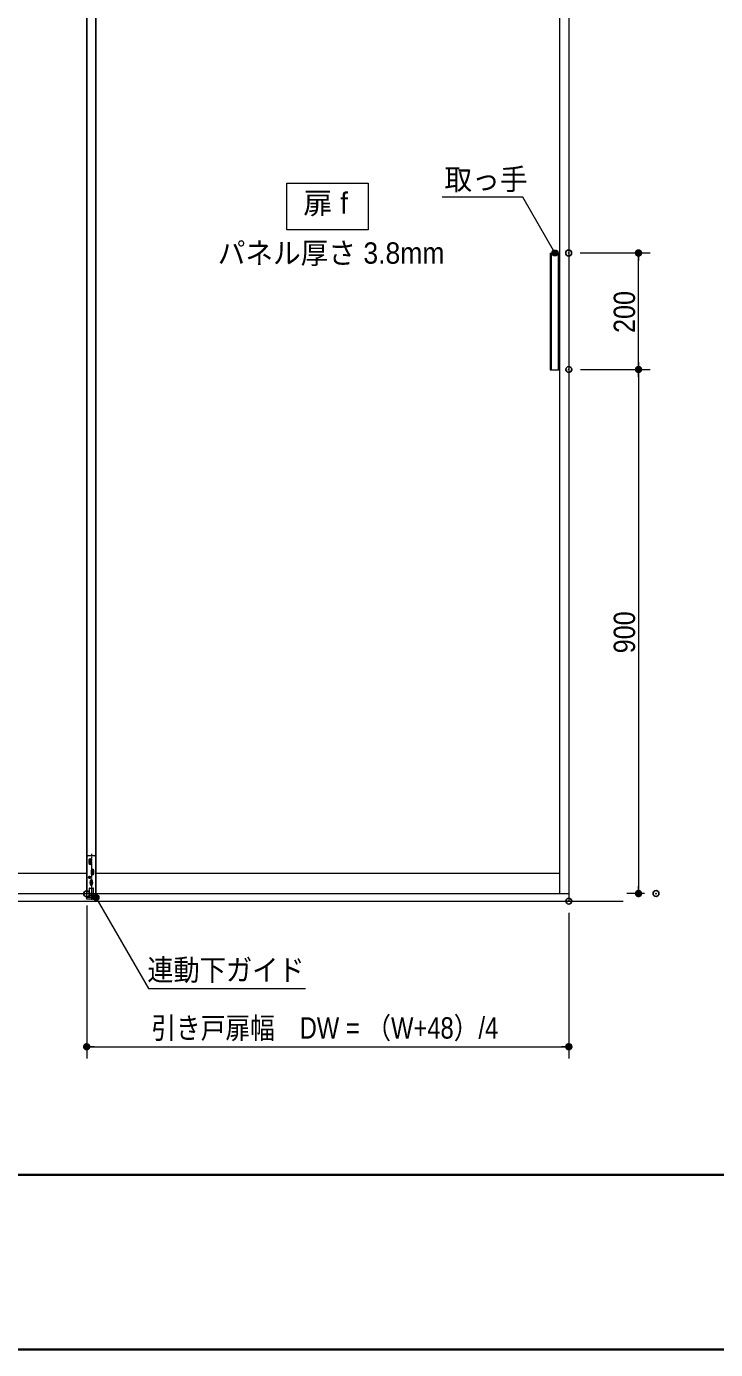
# Model space of a CAD drawing. Units: millimetres, scale not verified. Extents: x -6062 to 6062, y -3045 to 3045.
# Drawn here: x -2367 to -1183, y -2770 to -498 of the extents above; entities that cross this region are included whole.
import ezdxf
from ezdxf.enums import TextEntityAlignment as Align

# ---------------------------------------------------------------- set-up
doc = ezdxf.new("R2010")
doc.units = ezdxf.units.MM
doc.header["$LTSCALE"] = 20
doc.header["$PDMODE"] = 32
doc.header["$PDSIZE"] = 10
doc.linetypes.add('USER1', pattern=[2.91, 1.76, -0.4, 0.35, -0.4])
for name, color, linetype, lineweight in [('0-0_3一般', 7, 'Continuous', 15), ('0-2_0', 7, 'Continuous', 25), ('0-4_2寸法-1', 7, 'Continuous', 15), ('0-5_2寸法-3', 7, 'Continuous', 15), ('0-6_1図面枠', 7, 'Continuous', 15)]:
    doc.layers.add(name, color=color, linetype=linetype, lineweight=lineweight)
doc.layers.add('0-3_Defpoints', color=7, linetype='Continuous')
doc.styles.add('ＭＳ Ｐゴシック', font='')
doc.styles.get('ＭＳ Ｐゴシック').set_extended_font_data('MS PGothic')

# ---------------------------------------------------------------- blocks, each defined once
blk = doc.blocks.new('_Dot')
at = {"layer": '0-2_0'}
blk.add_line((-10, 0), (-20, 0), dxfattribs=at)
for points in [[(0, 0), (-10, 0), (-9.92, 1.25)], [(0, 0), (-9.92, -1.25), (-10, 0)], [(0, 0), (-9.92, 1.25), (-9.69, 2.49)], [(0, 0), (-9.69, -2.49), (-9.92, -1.25)], [(0, 0), (-9.69, 2.49), (-9.3, 3.68)], [(0, 0), (-9.3, -3.68), (-9.69, -2.49)], [(0, 0), (-9.3, 3.68), (-8.76, 4.82)], [(0, 0), (-8.76, -4.82), (-9.3, -3.68)], [(0, 0), (-8.76, 4.82), (-8.09, 5.88)], [(0, 0), (-8.09, -5.88), (-8.76, -4.82)], [(0, 0), (-8.09, 5.88), (-7.29, 6.85)], [(0, 0), (-7.29, -6.85), (-8.09, -5.88)], [(0, 0), (-7.29, 6.85), (-6.37, 7.71)], [(0, 0), (-6.37, -7.71), (-7.29, -6.85)], [(0, 0), (-6.37, 7.71), (-5.36, 8.44)], [(0, 0), (-5.36, -8.44), (-6.37, -7.71)], [(0, 0), (-5.36, 8.44), (-4.26, 9.05)], [(0, 0), (-4.26, -9.05), (-5.36, -8.44)], [(0, 0), (-4.26, 9.05), (-3.09, 9.51)], [(0, 0), (-3.09, -9.51), (-4.26, -9.05)], [(0, 0), (-3.09, 9.51), (-1.87, 9.82)], [(0, 0), (-1.87, -9.82), (-3.09, -9.51)], [(0, 0), (-1.87, 9.82), (-0.63, 9.98)], [(0, 0), (-0.63, -9.98), (-1.87, -9.82)], [(0, 0), (-0.63, 9.98), (0.63, 9.98)], [(0, 0), (0.63, -9.98), (-0.63, -9.98)], [(0, 0), (0.63, 9.98), (1.87, 9.82)], [(0, 0), (1.87, 9.82), (3.09, 9.51)], [(0, 0), (3.09, 9.51), (4.26, 9.05)], [(0, 0), (4.26, 9.05), (5.36, 8.44)], [(0, 0), (5.36, 8.44), (6.37, 7.71)], [(0, 0), (6.37, 7.71), (7.29, 6.85)], [(0, 0), (7.29, 6.85), (8.09, 5.88)], [(0, 0), (8.09, 5.88), (8.76, 4.82)], [(0, 0), (8.76, 4.82), (9.3, 3.68)], [(0, 0), (9.3, 3.68), (9.69, 2.49)], [(0, 0), (9.69, 2.49), (9.92, 1.25)], [(0, 0), (9.92, 1.25), (10, 0)], [(0, 0), (1.87, -9.82), (0.63, -9.98)], [(0, 0), (3.09, -9.51), (1.87, -9.82)], [(0, 0), (4.26, -9.05), (3.09, -9.51)], [(0, 0), (5.36, -8.44), (4.26, -9.05)], [(0, 0), (6.37, -7.71), (5.36, -8.44)], [(0, 0), (7.29, -6.85), (6.37, -7.71)], [(0, 0), (8.09, -5.88), (7.29, -6.85)], [(0, 0), (8.76, -4.82), (8.09, -5.88)], [(0, 0), (9.3, -3.68), (8.76, -4.82)], [(0, 0), (9.69, -2.49), (9.3, -3.68)], [(0, 0), (9.92, -1.25), (9.69, -2.49)], [(0, 0), (10, 0), (9.92, -1.25)]]:
    blk.add_solid(points, dxfattribs=at)
blk = doc.blocks.new('グループ-18')
at = {"layer": '0-0_3一般'}
for p, q in [((7040, 8000), (7040, -40000)), ((-9520, -39750), (-9520, 7140)), ((-9520, 7140), (-9520, -39750)), ((-9200, -39750), (-9200, 7140)), ((-9200, 7140), (-9200, -39750)), ((6720, 7140), (6720, -39750)), ((7040, 7140), (7040, -39750)), ((6402, -17750), (6722, -17750)), ((6402, -17750), (6402, -21750)), ((6442, -21750), (6442, -17750)), ((6682, -21750), (6682, -17750)), ((6722, -21750), (6722, -17750)), ((6402, -21750), (6722, -21750)), ((-9520, -39932.4), (-9520, -38492.4)), ((-9460, -38432.4), (-9260, -38432.4)), ((-9445, -38592.4), (-9445, -38692.4)), ((-9355, -38692.4), (-9355, -38592.4)), ((-9200, -38492.4), (-9200, -39934.4)), ((-25440, -39040), (-9520, -39040)), ((-9365, -38952.4), (-9365, -39052.4)), ((-9275, -39052.4), (-9275, -38952.4)), ((-9200, -39040), (6720, -39040)), ((-9405, -39312.4), (-9405, -39412.4)), ((-9315, -39412.4), (-9315, -39312.4)), ((-9200, -39750), (-25760, -39750)), ((7040, -39750), (-9520, -39750)), ((-9420, -39874.4), (-9520, -39874.4)), ((-9200, -39932.4), (-9520, -39932.4)), ((-9435, -39562.4), (-9435, -39802.4)), ((-9285, -39802.4), (-9435, -39802.4)), ((-9430, -39802.4), (-9430, -39874.4)), ((-9430, -39802.4), (-9290, -39802.4)), ((-9290, -39874.4), (-9430, -39874.4)), ((-9425, -39552.4), (-9295, -39552.4)), ((-9300, -39874.4), (-9296, -39874.4)), ((-9200, -39874.4), (-9300, -39874.4)), ((-9290, -39802.4), (-9290, -39874.4)), ((-9285, -39802.4), (-9285, -39562.4)), ((-59936.5, -40000), (8903.5, -40000))]:
    blk.add_line(p, q, dxfattribs=at)
at = {"layer": '0-0_3一般', "linetype": 'USER1'}
for p, q in [((-9350.5, -38592.4), (-9449.5, -38592.4)), ((-9400, -38542.9), (-9400, -38641.9)), ((-9360, -38371.7), (-9360, -39958.4)), ((-9460.5, -38642.4), (-9339.5, -38642.4)), ((-9350.5, -38692.4), (-9449.5, -38692.4)), ((-9400, -38642.9), (-9400, -38741.9)), ((-9380.5, -39002.4), (-9259.5, -39002.4)), ((-9270.5, -38952.4), (-9369.5, -38952.4)), ((-9270.5, -39052.4), (-9369.5, -39052.4)), ((-9320, -38902.9), (-9320, -39001.9)), ((-9320, -39002.9), (-9320, -39101.9)), ((-9373.8, -39182.4), (-9466.2, -39182.4)), ((-9420.5, -39362.4), (-9299.5, -39362.4)), ((-9420, -39136.2), (-9420, -39228.6)), ((-9310.5, -39312.4), (-9409.5, -39312.4)), ((-9310.5, -39412.4), (-9409.5, -39412.4)), ((-9360, -39262.9), (-9360, -39361.9)), ((-9360, -39362.9), (-9360, -39461.9))]:
    blk.add_line(p, q, dxfattribs=at)
at = {"layer": '0-0_3一般'}
blk.add_lwpolyline([(-9296, -39874.4), (-9424, -39874.4), (-9420, -39874.4)], dxfattribs=at)
blk.add_circle((-9420, -39182.4), 42, dxfattribs=at)
for centre, radius, start, end in [((-9460, -38492.4), 60, 90, 180), ((-9400, -38592.4), 45, 0, 180), ((-9260, -38492.4), 60, 0, 90), ((-9400, -38692.4), 45, 180, 0), ((-9320, -38952.4), 45, 0, 180), ((-9320, -39052.4), 45, 180, 0), ((-9360, -39312.4), 45, 0, 180), ((-9360, -39412.4), 45, 180, 0), ((-9425, -39562.4), 10, 90, 180), ((-9295, -39562.4), 10, 0, 90)]:
    blk.add_arc(centre, radius, start, end, dxfattribs=at)
blk = doc.blocks.new('グループ-22')
at = {"layer": '0-6_1図面枠', "lineweight": 35}
blk.add_line((-80000, -49400), (80000, -49400), dxfattribs=at)
blk.add_lwpolyline([(-80000, 55400), (80000, 55400), (80000, -55400), (-80000, -55400)], close=True, dxfattribs=at)
blk = doc.blocks.new('図面枠')
at = {"layer": '0-6_1図面枠'}
blk.add_blockref('グループ-22', (0, 0), dxfattribs=at)

msp = doc.modelspace()

# ---------------------------------------------------------------- hatches: boundary and pattern name
at = {"layer": '0-5_2寸法-3'}
for points in [[(-1454.19, -887, 1), (-1464.21, -887, 1)], [(-2242.49, -1993.72, 1), (-2252.51, -1993.72, 1)]]:
    msp.add_hatch(color=256, dxfattribs=at).paths.add_polyline_path(points)

# ---------------------------------------------------------------- linework, layer by layer
at = {"layer": '0-3_Defpoints'}
for p in [(-1435.7, -887), (-1315.7, -887), (-1435.5, -1087), (-2263.5, -1987.5), (-1435.5, -2000), (-1315.7, -1987), (-1285.7, -1987), (-1435.5, -2250)]:
    msp.add_point(p, dxfattribs=at)
at = {"layer": '0-4_2寸法-1'}
for p, q in [((-1415.7, -887), (-1295.7, -887)), ((-1315.7, -1074.29), (-1315.7, -899.71)), ((-1415.5, -1087), (-1295.7, -1087)), ((-1415.5, -1087), (-1295.7, -1087)), ((-1315.7, -1099.71), (-1315.7, -1974.29)), ((-1305.7, -1987), (-1335.7, -1987)), ((-2263.5, -2007.5), (-2263.5, -2270)), ((-1435.5, -2020), (-1435.5, -2270)), ((-2250.79, -2250), (-1448.21, -2250))]:
    msp.add_line(p, q, dxfattribs=at)
at = {"layer": '0-5_2寸法-3'}
msp.add_lwpolyline([(-1779.97, -847), (-1919.97, -847), (-1919.97, -767), (-1779.97, -767)], close=True, dxfattribs=at)
for points in [[(-1459.2, -887), (-1514.44, -791.33), (-1652.96, -791.33)], [(-2247.5, -1993.72), (-2157.27, -2150), (-1887.95, -2150)]]:
    msp.add_lwpolyline(points, dxfattribs=at)
for centre in [(-1459.2, -887), (-2247.5, -1993.72)]:
    msp.add_circle(centre, 5.01, dxfattribs=at)

# ---------------------------------------------------------------- block references
at = {"layer": '0-0_3一般', "xscale": 0.05, "yscale": 0.05}
msp.add_blockref('グループ-18', (-1787.5, 0), dxfattribs=at)
at = {"layer": '0-4_2寸法-1', "xscale": 0.6356201, "yscale": 0.6356201}
for p, rotation in [((-1315.7, -887), 90), ((-1315.7, -1087), 270), ((-1315.7, -1087), 90), ((-1315.7, -1987), 270), ((-2263.5, -2250), 180)]:
    msp.add_blockref('_Dot', p, dxfattribs=dict(at, rotation=rotation))
msp.add_blockref('_Dot', (-1435.5, -2250), dxfattribs=at)
at = {"layer": '0-6_1図面枠', "xscale": 0.05, "yscale": 0.05}
msp.add_blockref('図面枠', (-1787.5, 0), dxfattribs=at)

# ---------------------------------------------------------------- texts
at = {"layer": '0-4_2寸法-1', "style": 'ＭＳ Ｐゴシック', "width": 0.9}
for s, p in [('200', (-1310.74, -1024.28)), ('900', (-1310.74, -1574.38))]:
    msp.add_text(s, height=36.66, rotation=90, dxfattribs=at).set_placement(p, align=Align.BOTTOM_LEFT)
at = {"layer": '0-4_2寸法-1', "style": 'ＭＳ Ｐゴシック', "width": 0.85}
msp.add_text('引き戸扉幅\u3000DW = （W+48）/4', height=36.66, dxfattribs=at).set_placement((-2152.68, -2247.07), align=Align.BOTTOM_LEFT)
at = {"layer": '0-5_2寸法-3', "style": 'ＭＳ Ｐゴシック'}
for s, height, width, p in [('取っ手', 36.69, 0.95, (-1649.1, -789.73)), ('パネル厚さ 3.8mm', 36.66, 0.95, (-2038.45, -916.38)), ('連動下ガイド', 36.66, 0.9, (-2159.37, -2147.46))]:
    msp.add_text(s, height=height, dxfattribs=dict(at, width=width)).set_placement(p, align=Align.BOTTOM_LEFT)
msp.add_text('扉 f', height=36.66, dxfattribs=at).set_placement((-1891.56, -830.66), align=Align.BOTTOM_LEFT)

doc.saveas('drawing.dxf')
